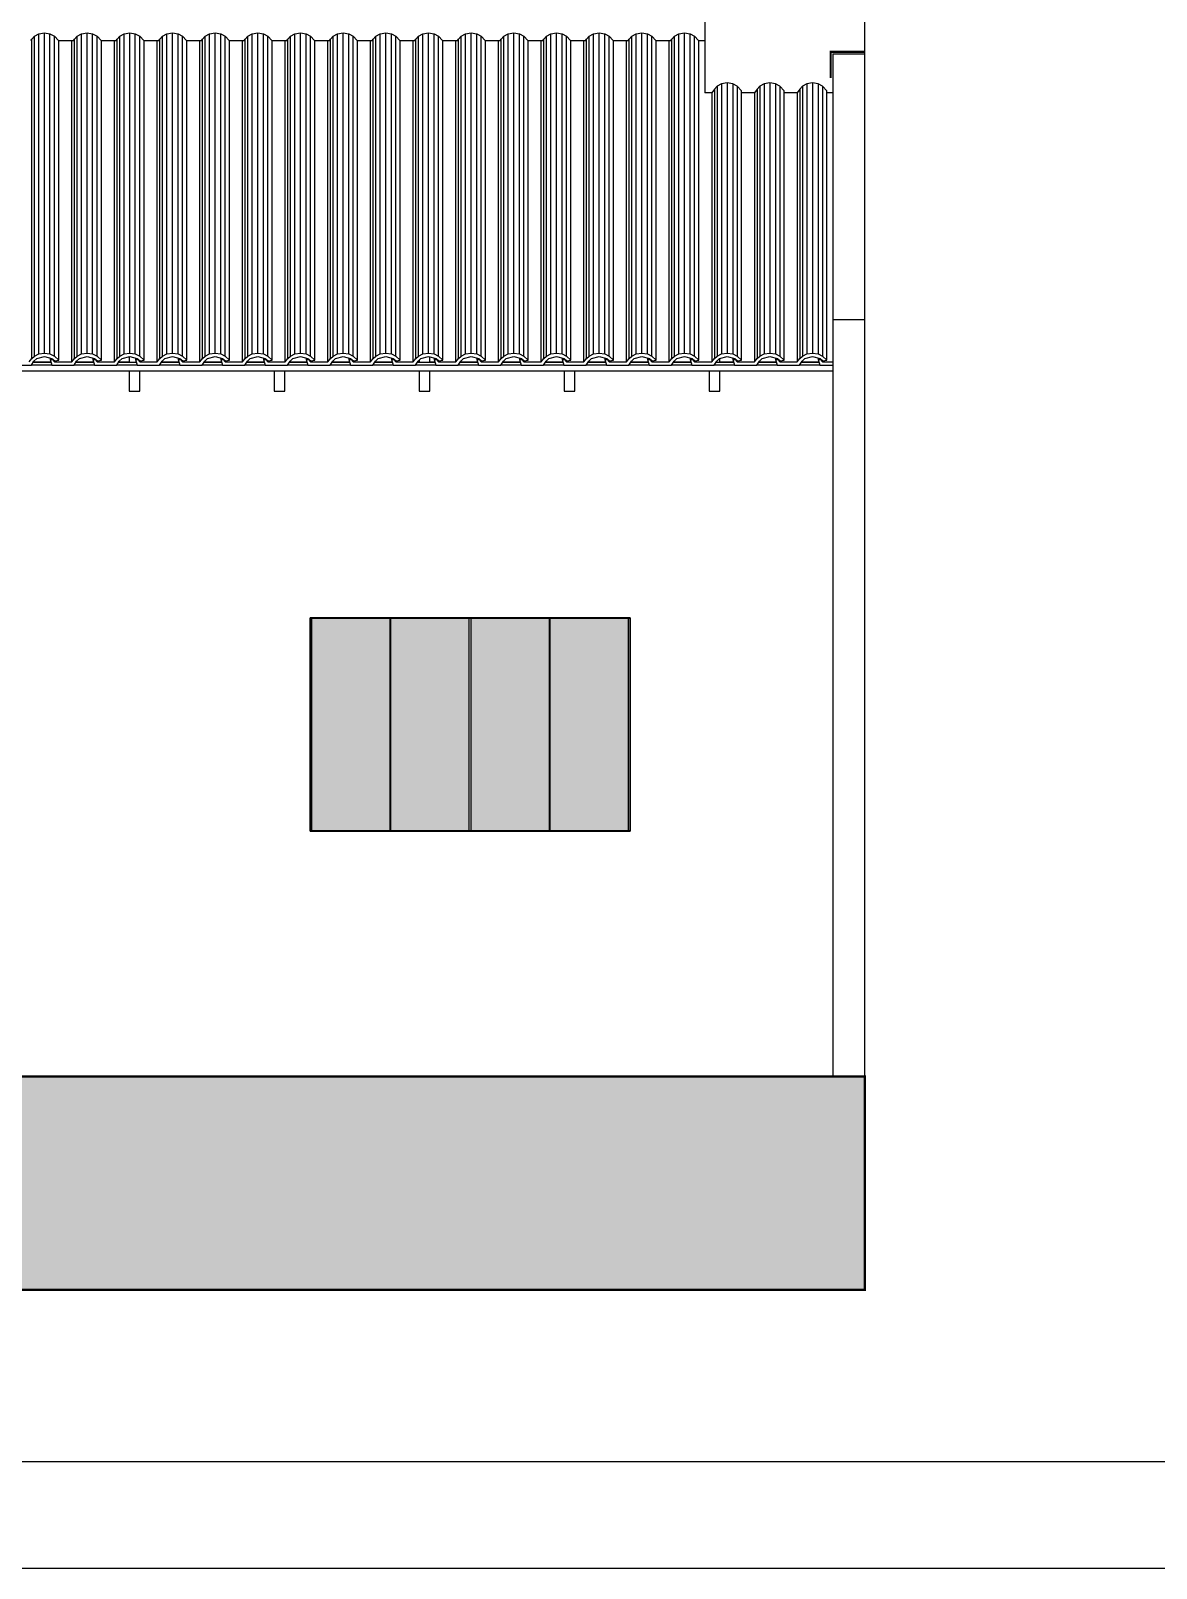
# Model space of a CAD drawing. Header units: metres. Extents: x 49 to 320, y -91 to 27.
# Drawn here: x 175.83 to 181.1, y -6.7 to 0.5 of the extents above; entities that cross this region are included whole.
import ezdxf

# ---------------------------------------------------------------- set-up
doc = ezdxf.new("R2010")
doc.units = ezdxf.units.M
doc.header["$LTSCALE"] = 0.2
doc.layers.add('ARQ-___-___-VST', color=9, linetype='Continuous')

msp = doc.modelspace()

# ---------------------------------------------------------------- hatches: boundary and pattern name
at = {"layer": 'ARQ-___-___-VST'}
h = msp.add_hatch(dxfattribs=at)
h.set_pattern_fill('VIDRO', color=256, scale=0.3, style=0)
h.set_pattern_definition([(60, (-61.96104, -33.99786), (-0.2249934, 0.1299), [0.084, -0.216]), (60, (-61.92504, -33.98286), (-0.2249934, 0.1299), [0.036, -0.264]), (60, (-61.96104, -33.98286), (-0.2249934, 0.1299), [0.06, -0.24]), (60, (-61.94304, -33.99786), (-0.2249934, 0.1299), [0.075, -0.225]), (60, (-61.96104, -34.01286), (-0.2249934, 0.1299), [0.12, -0.18]), (60, (-61.96104, -33.96786), (-0.2249934, 0.1299), [0.03, -0.27])])
h.paths.add_polyline_path([(178.6319, -2.2509), (178.2626, -2.2509), (178.2626, -3.2469), (178.6319, -3.2469)])
h.paths.add_polyline_path([(177.8924, -3.2469), (178.2616, -3.2469), (178.2616, -2.2509), (177.8924, -2.2509)])
h.paths.add_polyline_path([(177.8854, -2.2509), (177.5161, -2.2509), (177.5161, -3.2469), (177.8854, -3.2469)])
h.paths.add_polyline_path([(177.1459, -3.2469), (177.5151, -3.2469), (177.5151, -2.2509), (177.1459, -2.2509)])
h.paths.add_polyline_path([(175.6844, -2.2509), (175.3151, -2.2509), (175.3151, -3.2469), (175.6844, -3.2469)])
h.paths.add_polyline_path([(175.3141, -2.2509), (174.9449, -2.2509), (174.9449, -3.2469), (175.3141, -3.2469)])
h.paths.add_polyline_path([(174.5686, -3.2469), (174.9379, -3.2469), (174.9379, -2.2509), (174.5686, -2.2509)])
h.paths.add_polyline_path([(174.1984, -3.2469), (174.5676, -3.2469), (174.5676, -2.2509), (174.1984, -2.2509)])
h.paths.add_polyline_path([(167.8019, -2.2509), (167.4326, -2.2509), (167.4326, -3.2469), (167.8019, -3.2469)])
h.paths.add_polyline_path([(167.0624, -3.2469), (167.4316, -3.2469), (167.4316, -2.2509), (167.0624, -2.2509)])
h.paths.add_polyline_path([(166.6861, -3.2469), (167.0554, -3.2469), (167.0554, -2.2509), (166.6861, -2.2509)])
h.paths.add_polyline_path([(166.6851, -2.2509), (166.3159, -2.2509), (166.3159, -3.2469), (166.6851, -3.2469)])
h.paths.add_polyline_path([(164.8169, -2.2509), (164.4476, -2.2509), (164.4476, -3.2469), (164.8169, -3.2469)])
h.paths.add_polyline_path([(164.0774, -3.2469), (164.4466, -3.2469), (164.4466, -2.2509), (164.0774, -2.2509)])
h.paths.add_polyline_path([(164.0704, -2.2509), (163.7011, -2.2509), (163.7011, -3.2469), (164.0704, -3.2469)])
h.paths.add_polyline_path([(163.3309, -3.2469), (163.7001, -3.2469), (163.7001, -2.2509), (163.3309, -2.2509)])
h.paths.add_polyline_path([(161.2669, -2.2509), (160.8976, -2.2509), (160.8976, -3.2469), (161.2669, -3.2469)])
h.paths.add_polyline_path([(160.8966, -2.2509), (160.5274, -2.2509), (160.5274, -3.2469), (160.8966, -3.2469)])
h.paths.add_polyline_path([(160.1511, -3.2469), (160.5204, -3.2469), (160.5204, -2.2509), (160.1511, -2.2509)])
h.paths.add_polyline_path([(160.1501, -2.2509), (159.7809, -2.2509), (159.7809, -3.2469), (160.1501, -3.2469)])
h.paths.add_polyline_path([(157.9126, -3.2469), (158.2819, -3.2469), (158.2819, -2.2509), (157.9126, -2.2509)])
h.paths.add_polyline_path([(157.9116, -2.2509), (157.5424, -2.2509), (157.5424, -3.2469), (157.9116, -3.2469)])
h.paths.add_polyline_path([(157.5354, -2.2509), (157.1661, -2.2509), (157.1661, -3.2469), (157.5354, -3.2469)])
h.paths.add_polyline_path([(157.1651, -2.2509), (156.7959, -2.2509), (156.7959, -3.2469), (157.1651, -3.2469)])
h.paths.add_polyline_path([(150.3994, -2.2509), (150.0301, -2.2509), (150.0301, -3.2469), (150.3994, -3.2469)])
h.paths.add_polyline_path([(150.0291, -2.2509), (149.6599, -2.2509), (149.6599, -3.2469), (150.0291, -3.2469)])
h.paths.add_polyline_path([(149.6529, -2.2509), (149.2836, -2.2509), (149.2836, -3.2469), (149.6529, -3.2469)])
h.paths.add_polyline_path([(149.2826, -2.2509), (148.9134, -2.2509), (148.9134, -3.2469), (149.2826, -3.2469)])
h.paths.add_polyline_path([(147.4519, -2.2509), (147.0826, -2.2509), (147.0826, -3.2469), (147.4519, -3.2469)])
h.paths.add_polyline_path([(147.0816, -2.2509), (146.7124, -2.2509), (146.7124, -3.2469), (147.0816, -3.2469)])
h.paths.add_polyline_path([(146.7054, -2.2509), (146.3361, -2.2509), (146.3361, -3.2469), (146.7054, -3.2469)])
h.paths.add_polyline_path([(146.3351, -2.2509), (145.9659, -2.2509), (145.9659, -3.2469), (146.3351, -3.2469)])
h = msp.add_hatch(dxfattribs=at)
h.set_pattern_fill('SOLO1', color=256, scale=0.3, style=0)
h.set_pattern_definition([(45, (-61.96104, -33.86286), (2e-17, 0.18), [0.12727922, -0.12727922]), (45, (-61.93104, -33.89286), (2e-17, 0.18), [0.12727922, -0.12727922]), (45, (-61.90104, -33.92286), (2e-17, 0.18), [0.12727922, -0.12727922]), (315, (-61.87104, -33.92286), (0.18, -5e-17), [0.12727922, -0.12727922]), (315, (-61.84104, -33.89286), (0.18, -5e-17), [0.12727922, -0.12727922]), (315, (-61.81104, -33.86286), (0.18, -5e-17), [0.12727922, -0.12727922])])
h.paths.add_polyline_path([(179.7389, -5.3989), (179.7389, -4.3989), (173.6939, -4.3989), (173.6939, -4.4489), (168.3439, -4.4489), (168.3439, -4.3989), (156.2539, -4.3989), (156.2539, -4.4489), (150.9039, -4.4489), (150.9039, -4.3989), (144.8589, -4.3989), (144.8589, -5.3989)])

# ---------------------------------------------------------------- linework, layer by layer
for p, q in [((178.9889, 0.5511), (178.9889, 0.2121)), ((179.7389, 0.3946), (179.7389, 0.5511)), ((175.8299, 0.4571), (175.8351, 0.4644)), ((175.8351, 0.4644), (175.8473, 0.4774)), ((175.8351, -1.0335), (175.8351, 0.4644)), ((175.8473, 0.4774), (175.8677, 0.4885)), ((175.8473, -1.0219), (175.8473, 0.4774)), ((175.8677, 0.4885), (175.8939, 0.4932)), ((175.8677, -1.012), (175.8677, 0.4885)), ((175.8939, -1.0079), (175.8939, 0.4932)), ((175.8939, 0.4932), (175.92, 0.4885)), ((175.92, -1.012), (175.92, 0.4885)), ((175.92, 0.4885), (175.9404, 0.4774)), ((175.9404, -1.0219), (175.9404, 0.4774)), ((175.9404, 0.4774), (175.9594, 0.4571)), ((175.9594, 0.4571), (176.0299, 0.4571)), ((175.9607, -1.0413), (175.9607, 0.4571)), ((176.0224, -1.0494), (176.0224, 0.4571)), ((176.0299, 0.4571), (176.0351, 0.4644)), ((176.0351, 0.4644), (176.0473, 0.4774)), ((176.0351, -1.0335), (176.0351, 0.4644)), ((176.0473, 0.4774), (176.0677, 0.4885)), ((176.0473, -1.0219), (176.0473, 0.4774)), ((176.0677, 0.4885), (176.0939, 0.4932)), ((176.0677, -1.012), (176.0677, 0.4885)), ((176.0939, -1.0079), (176.0939, 0.4932)), ((176.0939, 0.4932), (176.12, 0.4885)), ((176.12, -1.012), (176.12, 0.4885)), ((176.12, 0.4885), (176.1404, 0.4774)), ((176.1404, -1.0219), (176.1404, 0.4774)), ((176.1404, 0.4774), (176.1594, 0.4571)), ((176.1594, 0.4571), (176.2299, 0.4571)), ((176.1607, -1.0413), (176.1607, 0.4571)), ((176.2224, -1.0494), (176.2224, 0.4571)), ((176.2299, 0.4571), (176.2351, 0.4644)), ((176.2351, 0.4644), (176.2473, 0.4774)), ((176.2351, -1.0335), (176.2351, 0.4644)), ((176.2473, 0.4774), (176.2677, 0.4885)), ((176.2473, -1.0219), (176.2473, 0.4774)), ((176.2677, 0.4885), (176.2939, 0.4932)), ((176.2677, -1.012), (176.2677, 0.4885)), ((176.2939, -1.0079), (176.2939, 0.4932)), ((176.2939, 0.4932), (176.32, 0.4885)), ((176.32, -1.012), (176.32, 0.4885)), ((176.32, 0.4885), (176.3404, 0.4774)), ((176.3404, -1.0219), (176.3404, 0.4774)), ((176.3404, 0.4774), (176.3594, 0.4571)), ((176.3594, 0.4571), (176.4299, 0.4571)), ((176.3607, -1.0413), (176.3607, 0.4571)), ((176.4224, -1.0494), (176.4224, 0.4571)), ((176.4299, 0.4571), (176.4351, 0.4644)), ((176.4351, 0.4644), (176.4473, 0.4774)), ((176.4351, -1.0335), (176.4351, 0.4644)), ((176.4473, 0.4774), (176.4677, 0.4885)), ((176.4473, -1.0219), (176.4473, 0.4774)), ((176.4677, 0.4885), (176.4939, 0.4932)), ((176.4677, -1.012), (176.4677, 0.4885)), ((176.4939, -1.0079), (176.4939, 0.4932)), ((176.4939, 0.4932), (176.52, 0.4885)), ((176.52, -1.012), (176.52, 0.4885)), ((176.52, 0.4885), (176.5404, 0.4774)), ((176.5404, -1.0219), (176.5404, 0.4774)), ((176.5404, 0.4774), (176.5594, 0.4571)), ((176.5594, 0.4571), (176.6299, 0.4571)), ((176.5607, -1.0413), (176.5607, 0.4571)), ((176.6224, -1.0494), (176.6224, 0.4571)), ((176.6299, 0.4571), (176.6351, 0.4644)), ((176.6351, 0.4644), (176.6473, 0.4774)), ((176.6351, -1.0335), (176.6351, 0.4644)), ((176.6473, 0.4774), (176.6677, 0.4885)), ((176.6473, -1.0219), (176.6473, 0.4774)), ((176.6677, 0.4885), (176.6939, 0.4932)), ((176.6677, -1.012), (176.6677, 0.4885)), ((176.6939, -1.0079), (176.6939, 0.4932)), ((176.6939, 0.4932), (176.72, 0.4885)), ((176.72, -1.012), (176.72, 0.4885)), ((176.72, 0.4885), (176.7404, 0.4774)), ((176.7404, -1.0219), (176.7404, 0.4774)), ((176.7404, 0.4774), (176.7594, 0.4571)), ((176.7594, 0.4571), (176.8299, 0.4571)), ((176.7607, -1.0413), (176.7607, 0.4571)), ((176.8224, -1.0494), (176.8224, 0.4571)), ((176.8299, 0.4571), (176.8351, 0.4644)), ((176.8351, 0.4644), (176.8473, 0.4774)), ((176.8351, -1.0335), (176.8351, 0.4644)), ((176.8473, 0.4774), (176.8677, 0.4885)), ((176.8473, -1.0219), (176.8473, 0.4774)), ((176.8677, 0.4885), (176.8939, 0.4932)), ((176.8677, -1.012), (176.8677, 0.4885)), ((176.8939, -1.0079), (176.8939, 0.4932)), ((176.8939, 0.4932), (176.92, 0.4885)), ((176.92, -1.012), (176.92, 0.4885)), ((176.92, 0.4885), (176.9404, 0.4774)), ((176.9404, -1.0219), (176.9404, 0.4774)), ((176.9404, 0.4774), (176.9594, 0.4571)), ((176.9594, 0.4571), (177.0299, 0.4571)), ((176.9607, -1.0413), (176.9607, 0.4571)), ((177.0224, -1.0494), (177.0224, 0.4571)), ((177.0299, 0.4571), (177.0351, 0.4644)), ((177.0351, 0.4644), (177.0473, 0.4774)), ((177.0351, -1.0335), (177.0351, 0.4644)), ((177.0473, 0.4774), (177.0677, 0.4885)), ((177.0473, -1.0219), (177.0473, 0.4774)), ((177.0677, 0.4885), (177.0939, 0.4932)), ((177.0677, -1.012), (177.0677, 0.4885)), ((177.0939, -1.0079), (177.0939, 0.4932)), ((177.0939, 0.4932), (177.12, 0.4885)), ((177.12, -1.012), (177.12, 0.4885)), ((177.12, 0.4885), (177.1404, 0.4774)), ((177.1404, -1.0219), (177.1404, 0.4774)), ((177.1404, 0.4774), (177.1594, 0.4571)), ((177.1594, 0.4571), (177.2299, 0.4571)), ((177.1607, -1.0413), (177.1607, 0.4571)), ((177.2224, -1.0494), (177.2224, 0.4571)), ((177.2299, 0.4571), (177.2351, 0.4644)), ((177.2351, 0.4644), (177.2473, 0.4774)), ((177.2351, -1.0335), (177.2351, 0.4644)), ((177.2473, 0.4774), (177.2677, 0.4885)), ((177.2473, -1.0219), (177.2473, 0.4774)), ((177.2677, 0.4885), (177.2939, 0.4932)), ((177.2677, -1.012), (177.2677, 0.4885)), ((177.2939, -1.0079), (177.2939, 0.4932)), ((177.2939, 0.4932), (177.32, 0.4885)), ((177.32, -1.012), (177.32, 0.4885)), ((177.32, 0.4885), (177.3404, 0.4774)), ((177.3404, -1.0219), (177.3404, 0.4774)), ((177.3404, 0.4774), (177.3594, 0.4571)), ((177.3594, 0.4571), (177.4299, 0.4571)), ((177.3607, -1.0413), (177.3607, 0.4571)), ((177.4224, -1.0494), (177.4224, 0.4571)), ((177.4299, 0.4571), (177.4351, 0.4644)), ((177.4351, 0.4644), (177.4473, 0.4774)), ((177.4351, -1.0335), (177.4351, 0.4644)), ((177.4473, 0.4774), (177.4677, 0.4885)), ((177.4473, -1.0219), (177.4473, 0.4774)), ((177.4677, 0.4885), (177.4939, 0.4932)), ((177.4677, -1.012), (177.4677, 0.4885)), ((177.4939, -1.0079), (177.4939, 0.4932)), ((177.4939, 0.4932), (177.52, 0.4885)), ((177.52, -1.012), (177.52, 0.4885)), ((177.52, 0.4885), (177.5404, 0.4774)), ((177.5404, -1.0219), (177.5404, 0.4774)), ((177.5404, 0.4774), (177.5594, 0.4571)), ((177.5594, 0.4571), (177.6299, 0.4571)), ((177.5607, -1.0413), (177.5607, 0.4571)), ((177.6224, -1.0494), (177.6224, 0.4571)), ((177.6299, 0.4571), (177.6351, 0.4644)), ((177.6351, 0.4644), (177.6473, 0.4774)), ((177.6351, -1.0335), (177.6351, 0.4644)), ((177.6473, 0.4774), (177.6677, 0.4885)), ((177.6473, -1.0219), (177.6473, 0.4774)), ((177.6677, 0.4885), (177.6939, 0.4932)), ((177.6677, -1.012), (177.6677, 0.4885)), ((177.6939, -1.0079), (177.6939, 0.4932)), ((177.6939, 0.4932), (177.72, 0.4885)), ((177.72, -1.012), (177.72, 0.4885)), ((177.72, 0.4885), (177.7404, 0.4774)), ((177.7404, -1.0219), (177.7404, 0.4774)), ((177.7404, 0.4774), (177.7594, 0.4571)), ((177.7594, 0.4571), (177.8299, 0.4571)), ((177.7607, -1.0413), (177.7607, 0.4571)), ((177.8224, -1.0494), (177.8224, 0.4571)), ((177.8299, 0.4571), (177.8351, 0.4644)), ((177.8351, 0.4644), (177.8473, 0.4774)), ((177.8351, -1.0335), (177.8351, 0.4644)), ((177.8473, 0.4774), (177.8677, 0.4885)), ((177.8473, -1.0219), (177.8473, 0.4774)), ((177.8677, 0.4885), (177.8939, 0.4932)), ((177.8677, -1.012), (177.8677, 0.4885)), ((177.8939, -1.0079), (177.8939, 0.4932)), ((177.8939, 0.4932), (177.92, 0.4885)), ((177.92, -1.012), (177.92, 0.4885)), ((177.92, 0.4885), (177.9404, 0.4774)), ((177.9404, -1.0219), (177.9404, 0.4774)), ((177.9404, 0.4774), (177.9594, 0.4571)), ((177.9594, 0.4571), (178.0299, 0.4571)), ((177.9607, -1.0413), (177.9607, 0.4571)), ((178.0224, -1.0494), (178.0224, 0.4571)), ((178.0299, 0.4571), (178.0351, 0.4644)), ((178.0351, 0.4644), (178.0473, 0.4774)), ((178.0351, -1.0335), (178.0351, 0.4644)), ((178.0473, 0.4774), (178.0677, 0.4885)), ((178.0473, -1.0219), (178.0473, 0.4774)), ((178.0677, 0.4885), (178.0939, 0.4932)), ((178.0677, -1.012), (178.0677, 0.4885)), ((178.0939, -1.0079), (178.0939, 0.4932)), ((178.0939, 0.4932), (178.12, 0.4885)), ((178.12, -1.012), (178.12, 0.4885)), ((178.12, 0.4885), (178.1404, 0.4774)), ((178.1404, -1.0219), (178.1404, 0.4774)), ((178.1404, 0.4774), (178.1594, 0.4571)), ((178.1594, 0.4571), (178.2299, 0.4571)), ((178.1607, -1.0413), (178.1607, 0.4571)), ((178.2224, -1.0494), (178.2224, 0.4571)), ((178.2299, 0.4571), (178.2351, 0.4644)), ((178.2351, 0.4644), (178.2473, 0.4774)), ((178.2351, -1.0335), (178.2351, 0.4644)), ((178.2473, 0.4774), (178.2677, 0.4885)), ((178.2473, -1.0219), (178.2473, 0.4774)), ((178.2677, 0.4885), (178.2939, 0.4932)), ((178.2677, -1.012), (178.2677, 0.4885)), ((178.2939, -1.0079), (178.2939, 0.4932)), ((178.2939, 0.4932), (178.32, 0.4885)), ((178.32, -1.012), (178.32, 0.4885)), ((178.32, 0.4885), (178.3404, 0.4774)), ((178.3404, -1.0219), (178.3404, 0.4774)), ((178.3404, 0.4774), (178.3594, 0.4571)), ((178.3594, 0.4571), (178.4299, 0.4571)), ((178.3607, -1.0413), (178.3607, 0.4571)), ((178.4224, -1.0494), (178.4224, 0.4571)), ((178.4299, 0.4571), (178.4351, 0.4644)), ((178.4351, 0.4644), (178.4473, 0.4774)), ((178.4351, -1.0335), (178.4351, 0.4644)), ((178.4473, 0.4774), (178.4677, 0.4885)), ((178.4473, -1.0219), (178.4473, 0.4774)), ((178.4677, 0.4885), (178.4939, 0.4932)), ((178.4677, -1.012), (178.4677, 0.4885)), ((178.4939, -1.0079), (178.4939, 0.4932)), ((178.4939, 0.4932), (178.52, 0.4885)), ((178.52, -1.012), (178.52, 0.4885)), ((178.52, 0.4885), (178.5404, 0.4774)), ((178.5404, -1.0219), (178.5404, 0.4774)), ((178.5404, 0.4774), (178.5594, 0.4571)), ((178.5594, 0.4571), (178.6299, 0.4571)), ((178.5607, -1.0413), (178.5607, 0.4571)), ((178.6224, -1.0494), (178.6224, 0.4571)), ((178.6299, 0.4571), (178.6351, 0.4644)), ((178.6351, 0.4644), (178.6473, 0.4774)), ((178.6351, -1.0335), (178.6351, 0.4644)), ((178.6473, 0.4774), (178.6677, 0.4885)), ((178.6473, -1.0219), (178.6473, 0.4774)), ((178.6677, 0.4885), (178.6939, 0.4932)), ((178.6677, -1.012), (178.6677, 0.4885)), ((178.6939, -1.0079), (178.6939, 0.4932)), ((178.6939, 0.4932), (178.72, 0.4885)), ((178.72, -1.012), (178.72, 0.4885)), ((178.72, 0.4885), (178.7404, 0.4774)), ((178.7404, -1.0219), (178.7404, 0.4774)), ((178.7404, 0.4774), (178.7594, 0.4571)), ((178.7594, 0.4571), (178.8299, 0.4571)), ((178.7607, -1.0413), (178.7607, 0.4571)), ((178.8224, -1.0494), (178.8224, 0.4571)), ((178.8299, 0.4571), (178.8351, 0.4644)), ((178.8351, 0.4644), (178.8473, 0.4774)), ((178.8351, -1.0335), (178.8351, 0.4644)), ((178.8473, 0.4774), (178.8677, 0.4885)), ((178.8473, -1.0219), (178.8473, 0.4774)), ((178.8677, 0.4885), (178.8939, 0.4932)), ((178.8677, -1.012), (178.8677, 0.4885)), ((178.8939, -1.0079), (178.8939, 0.4932)), ((178.8939, 0.4932), (178.92, 0.4885)), ((178.92, -1.012), (178.92, 0.4885)), ((178.92, 0.4885), (178.9404, 0.4774)), ((178.9404, -1.0219), (178.9404, 0.4774)), ((178.9404, 0.4774), (178.9594, 0.4571)), ((178.9594, 0.4571), (178.9889, 0.4571)), ((178.9607, -1.0413), (178.9607, 0.4571)), ((179.5889, 0.3946), (179.5889, -0.8514)), ((179.5889, 0.3946), (179.7389, 0.3946)), ((179.7389, -0.8514), (179.7389, 0.3946)), ((179.0351, 0.2299), (179.0224, 0.2121)), ((179.0473, 0.2429), (179.0351, 0.2299)), ((179.0351, 0.2299), (179.0351, -1.0335)), ((179.0677, 0.254), (179.0473, 0.2429)), ((179.0473, 0.2429), (179.0473, -1.0219)), ((179.0939, 0.2587), (179.0677, 0.254)), ((179.0677, 0.254), (179.0677, -1.012)), ((179.12, 0.254), (179.0939, 0.2587)), ((179.0939, 0.2587), (179.0939, -1.0079)), ((179.1404, 0.2429), (179.12, 0.254)), ((179.12, 0.254), (179.12, -1.012)), ((179.1607, 0.2212), (179.1404, 0.2429)), ((179.1404, 0.2429), (179.1404, -1.0219)), ((179.1607, -1.0413), (179.1607, 0.2212)), ((179.2351, 0.2299), (179.2224, 0.2121)), ((179.2473, 0.2429), (179.2351, 0.2299)), ((179.2351, 0.2299), (179.2351, -1.0335)), ((179.2677, 0.254), (179.2473, 0.2429)), ((179.2473, 0.2429), (179.2473, -1.0219)), ((179.2939, 0.2587), (179.2677, 0.254)), ((179.2677, 0.254), (179.2677, -1.012)), ((179.32, 0.254), (179.2939, 0.2587)), ((179.2939, 0.2587), (179.2939, -1.0079)), ((179.3404, 0.2429), (179.32, 0.254)), ((179.32, 0.254), (179.32, -1.012)), ((179.3607, 0.2212), (179.3404, 0.2429)), ((179.3404, 0.2429), (179.3404, -1.0219)), ((179.3607, -1.0413), (179.3607, 0.2212)), ((179.4351, 0.2299), (179.4224, 0.2121)), ((179.4473, 0.2429), (179.4351, 0.2299)), ((179.4351, 0.2299), (179.4351, -1.0335)), ((179.4677, 0.254), (179.4473, 0.2429)), ((179.4473, 0.2429), (179.4473, -1.0219)), ((179.4939, 0.2587), (179.4677, 0.254)), ((179.4677, 0.254), (179.4677, -1.012)), ((179.52, 0.254), (179.4939, 0.2587)), ((179.4939, 0.2587), (179.4939, -1.0079)), ((179.5404, 0.2429), (179.52, 0.254)), ((179.52, 0.254), (179.52, -1.012)), ((179.5607, 0.2212), (179.5404, 0.2429)), ((179.5404, 0.2429), (179.5404, -1.0219)), ((179.5607, -1.0413), (179.5607, 0.2212)), ((179.0224, 0.2121), (178.9889, 0.2121)), ((179.0224, 0.2121), (179.0224, -1.0494)), ((179.2224, 0.2121), (179.1607, 0.2121)), ((179.2224, 0.2121), (179.2224, -1.0494)), ((179.4224, 0.2121), (179.3607, 0.2121)), ((179.4224, 0.2121), (179.4224, -1.0494)), ((179.5889, 0.2121), (179.5607, 0.2121)), ((179.5889, -0.8514), (179.5889, -1.5489)), ((179.7389, -0.8514), (179.5889, -0.8514)), ((179.7389, -1.0023), (179.7389, -0.8514)), ((175.8677, -1.012), (175.8939, -1.0079)), ((175.8939, -1.0079), (175.92, -1.012)), ((176.0677, -1.012), (176.0939, -1.0079)), ((176.0939, -1.0079), (176.12, -1.012)), ((176.2677, -1.012), (176.2939, -1.0079)), ((176.2939, -1.0079), (176.32, -1.012)), ((176.4677, -1.012), (176.4939, -1.0079)), ((176.4939, -1.0079), (176.52, -1.012)), ((176.6677, -1.012), (176.6939, -1.0079)), ((176.6939, -1.0079), (176.72, -1.012)), ((176.8677, -1.012), (176.8939, -1.0079)), ((176.8939, -1.0079), (176.92, -1.012)), ((177.0677, -1.012), (177.0939, -1.0079)), ((177.0939, -1.0079), (177.12, -1.012)), ((177.2677, -1.012), (177.2939, -1.0079)), ((177.2939, -1.0079), (177.32, -1.012)), ((177.4677, -1.012), (177.4939, -1.0079)), ((177.4939, -1.0079), (177.52, -1.012)), ((177.6677, -1.012), (177.6939, -1.0079)), ((177.6939, -1.0079), (177.72, -1.012)), ((177.8677, -1.012), (177.8939, -1.0079)), ((177.8939, -1.0079), (177.92, -1.012)), ((178.0677, -1.012), (178.0939, -1.0079)), ((178.0939, -1.0079), (178.12, -1.012)), ((178.2677, -1.012), (178.2939, -1.0079)), ((178.2939, -1.0079), (178.32, -1.012)), ((178.4677, -1.012), (178.4939, -1.0079)), ((178.4939, -1.0079), (178.52, -1.012)), ((178.6677, -1.012), (178.6939, -1.0079)), ((178.6939, -1.0079), (178.72, -1.012)), ((178.8677, -1.012), (178.8939, -1.0079)), ((178.8939, -1.0079), (178.92, -1.012)), ((179.0677, -1.012), (179.0939, -1.0079)), ((179.0939, -1.0079), (179.12, -1.012)), ((179.2677, -1.012), (179.2939, -1.0079)), ((179.2939, -1.0079), (179.32, -1.012)), ((179.4677, -1.012), (179.4939, -1.0079)), ((179.4939, -1.0079), (179.52, -1.012)), ((179.7389, -1.1489), (179.7389, -1.0023)), ((175.7282, -1.065), (175.8334, -1.065)), ((175.8224, -1.0494), (175.8351, -1.0335)), ((175.8334, -1.065), (175.845, -1.0451)), ((175.835, -1.0622), (175.9274, -1.0622)), ((175.8351, -1.0335), (175.8473, -1.0219)), ((175.9248, -1.0523), (175.8408, -1.0523)), ((175.8428, -1.0489), (175.9239, -1.0489)), ((175.845, -1.0451), (175.8586, -1.0335)), ((175.8473, -1.0219), (175.8677, -1.012)), ((175.8586, -1.0335), (175.8939, -1.0234)), ((175.8939, -1.0234), (175.9292, -1.0335)), ((175.92, -1.012), (175.9404, -1.0219)), ((175.9207, -1.0311), (175.9207, -1.0371)), ((175.9207, -1.0371), (175.9282, -1.065)), ((175.9207, -1.0371), (175.9317, -1.0371)), ((175.9282, -1.065), (176.0334, -1.065)), ((175.9292, -1.0335), (175.942, -1.0442)), ((175.9317, -1.0371), (175.9317, -1.0356)), ((175.9317, -1.0371), (175.9407, -1.0494)), ((175.9404, -1.0219), (175.9607, -1.0413)), ((175.9407, -1.0494), (175.9407, -1.0431)), ((175.9407, -1.0494), (176.0224, -1.0494)), ((175.942, -1.0442), (175.9607, -1.0413)), ((176.0224, -1.0494), (176.0351, -1.0335)), ((176.0334, -1.065), (176.045, -1.0451)), ((176.035, -1.0622), (176.1274, -1.0622)), ((176.0351, -1.0335), (176.0473, -1.0219)), ((176.1248, -1.0523), (176.0408, -1.0523)), ((176.0428, -1.0489), (176.1239, -1.0489)), ((176.045, -1.0451), (176.0586, -1.0335)), ((176.0473, -1.0219), (176.0677, -1.012)), ((176.0586, -1.0335), (176.0939, -1.0234)), ((176.0939, -1.0234), (176.1292, -1.0335)), ((176.12, -1.012), (176.1404, -1.0219)), ((176.1207, -1.0311), (176.1207, -1.0371)), ((176.1207, -1.0371), (176.1282, -1.065)), ((176.1207, -1.0371), (176.1317, -1.0371)), ((176.1282, -1.065), (176.2334, -1.065)), ((176.1292, -1.0335), (176.142, -1.0442)), ((176.1317, -1.0371), (176.1317, -1.0356)), ((176.1317, -1.0371), (176.1407, -1.0494)), ((176.1404, -1.0219), (176.1607, -1.0413)), ((176.1407, -1.0494), (176.1407, -1.0431)), ((176.1407, -1.0494), (176.2224, -1.0494)), ((176.142, -1.0442), (176.1607, -1.0413)), ((176.2224, -1.0494), (176.2351, -1.0335)), ((176.2334, -1.065), (176.245, -1.0451)), ((176.235, -1.0622), (176.3274, -1.0622)), ((176.2351, -1.0335), (176.2473, -1.0219)), ((176.3248, -1.0523), (176.2408, -1.0523)), ((176.2428, -1.0489), (176.2914, -1.0489)), ((176.245, -1.0451), (176.2586, -1.0335)), ((176.2473, -1.0219), (176.2677, -1.012)), ((176.2586, -1.0335), (176.2939, -1.0234)), ((176.2914, -1.0242), (176.2914, -1.0523)), ((176.2939, -1.0234), (176.3292, -1.0335)), ((176.32, -1.012), (176.3404, -1.0219)), ((176.3207, -1.0311), (176.3207, -1.0371)), ((176.3207, -1.0371), (176.3282, -1.065)), ((176.3207, -1.0371), (176.3317, -1.0371)), ((176.3282, -1.065), (176.4334, -1.065)), ((176.3292, -1.0335), (176.342, -1.0442)), ((176.3317, -1.0371), (176.3317, -1.0356)), ((176.3317, -1.0371), (176.3407, -1.0494)), ((176.3404, -1.0219), (176.3607, -1.0413)), ((176.3407, -1.0494), (176.3407, -1.0431)), ((176.3407, -1.0494), (176.4224, -1.0494)), ((176.342, -1.0442), (176.3607, -1.0413)), ((176.4224, -1.0494), (176.4351, -1.0335)), ((176.4334, -1.065), (176.445, -1.0451)), ((176.435, -1.0622), (176.5274, -1.0622)), ((176.4351, -1.0335), (176.4473, -1.0219)), ((176.5248, -1.0523), (176.4408, -1.0523)), ((176.4428, -1.0489), (176.5239, -1.0489)), ((176.445, -1.0451), (176.4586, -1.0335)), ((176.4473, -1.0219), (176.4677, -1.012)), ((176.4586, -1.0335), (176.4939, -1.0234)), ((176.4939, -1.0234), (176.5292, -1.0335)), ((176.52, -1.012), (176.5404, -1.0219)), ((176.5207, -1.0311), (176.5207, -1.0371)), ((176.5207, -1.0371), (176.5282, -1.065)), ((176.5207, -1.0371), (176.5317, -1.0371)), ((176.5282, -1.065), (176.6334, -1.065)), ((176.5292, -1.0335), (176.542, -1.0442)), ((176.5317, -1.0371), (176.5317, -1.0356)), ((176.5317, -1.0371), (176.5407, -1.0494)), ((176.5404, -1.0219), (176.5607, -1.0413)), ((176.5407, -1.0494), (176.5407, -1.0431)), ((176.5407, -1.0494), (176.6224, -1.0494)), ((176.542, -1.0442), (176.5607, -1.0413)), ((176.6224, -1.0494), (176.6351, -1.0335)), ((176.6334, -1.065), (176.645, -1.0451)), ((176.635, -1.0622), (176.7274, -1.0622)), ((176.6351, -1.0335), (176.6473, -1.0219)), ((176.7248, -1.0523), (176.6408, -1.0523)), ((176.6428, -1.0489), (176.7239, -1.0489)), ((176.645, -1.0451), (176.6586, -1.0335)), ((176.6473, -1.0219), (176.6677, -1.012)), ((176.6586, -1.0335), (176.6939, -1.0234)), ((176.6939, -1.0234), (176.7292, -1.0335)), ((176.72, -1.012), (176.7404, -1.0219)), ((176.7207, -1.0311), (176.7207, -1.0371)), ((176.7207, -1.0371), (176.7282, -1.065)), ((176.7207, -1.0371), (176.7317, -1.0371)), ((176.7282, -1.065), (176.8334, -1.065)), ((176.7292, -1.0335), (176.742, -1.0442)), ((176.7317, -1.0371), (176.7317, -1.0356)), ((176.7317, -1.0371), (176.7407, -1.0494)), ((176.7404, -1.0219), (176.7607, -1.0413)), ((176.7407, -1.0494), (176.7407, -1.0431)), ((176.7407, -1.0494), (176.8224, -1.0494)), ((176.742, -1.0442), (176.7607, -1.0413)), ((176.8224, -1.0494), (176.8351, -1.0335)), ((176.8334, -1.065), (176.845, -1.0451)), ((176.835, -1.0622), (176.9274, -1.0622)), ((176.8351, -1.0335), (176.8473, -1.0219)), ((176.9248, -1.0523), (176.8408, -1.0523)), ((176.8428, -1.0489), (176.9239, -1.0489)), ((176.845, -1.0451), (176.8586, -1.0335)), ((176.8473, -1.0219), (176.8677, -1.012)), ((176.8586, -1.0335), (176.8939, -1.0234)), ((176.8939, -1.0234), (176.9292, -1.0335)), ((176.92, -1.012), (176.9404, -1.0219)), ((176.9207, -1.0311), (176.9207, -1.0371)), ((176.9207, -1.0371), (176.9282, -1.065)), ((176.9207, -1.0371), (176.9317, -1.0371)), ((176.9282, -1.065), (177.0334, -1.065)), ((176.9292, -1.0335), (176.942, -1.0442)), ((176.9317, -1.0371), (176.9317, -1.0356)), ((176.9317, -1.0371), (176.9407, -1.0494)), ((176.9404, -1.0219), (176.9607, -1.0413)), ((176.9407, -1.0494), (176.9407, -1.0431)), ((176.9407, -1.0494), (177.0224, -1.0494)), ((176.942, -1.0442), (176.9607, -1.0413)), ((177.0224, -1.0494), (177.0351, -1.0335)), ((177.0334, -1.065), (177.045, -1.0451)), ((177.035, -1.0622), (177.1274, -1.0622)), ((177.0351, -1.0335), (177.0473, -1.0219)), ((177.1248, -1.0523), (177.0408, -1.0523)), ((177.0428, -1.0489), (177.1239, -1.0489)), ((177.045, -1.0451), (177.0586, -1.0335)), ((177.0473, -1.0219), (177.0677, -1.012)), ((177.0586, -1.0335), (177.0939, -1.0234)), ((177.0939, -1.0234), (177.1292, -1.0335)), ((177.12, -1.012), (177.1404, -1.0219)), ((177.1207, -1.0311), (177.1207, -1.0371)), ((177.1207, -1.0371), (177.1282, -1.065)), ((177.1207, -1.0371), (177.1317, -1.0371)), ((177.1282, -1.065), (177.2334, -1.065)), ((177.1292, -1.0335), (177.142, -1.0442)), ((177.1317, -1.0371), (177.1317, -1.0356)), ((177.1317, -1.0371), (177.1407, -1.0494)), ((177.1404, -1.0219), (177.1607, -1.0413)), ((177.1407, -1.0494), (177.1407, -1.0431)), ((177.1407, -1.0494), (177.2224, -1.0494)), ((177.142, -1.0442), (177.1607, -1.0413)), ((177.2224, -1.0494), (177.2351, -1.0335)), ((177.2334, -1.065), (177.245, -1.0451)), ((177.235, -1.0622), (177.3274, -1.0622)), ((177.2351, -1.0335), (177.2473, -1.0219)), ((177.3248, -1.0523), (177.2408, -1.0523)), ((177.2428, -1.0489), (177.3239, -1.0489)), ((177.245, -1.0451), (177.2586, -1.0335)), ((177.2473, -1.0219), (177.2677, -1.012)), ((177.2586, -1.0335), (177.2939, -1.0234)), ((177.2939, -1.0234), (177.3292, -1.0335)), ((177.32, -1.012), (177.3404, -1.0219)), ((177.3207, -1.0311), (177.3207, -1.0371)), ((177.3207, -1.0371), (177.3282, -1.065)), ((177.3207, -1.0371), (177.3317, -1.0371)), ((177.3282, -1.065), (177.4334, -1.065)), ((177.3292, -1.0335), (177.342, -1.0442)), ((177.3317, -1.0371), (177.3317, -1.0356)), ((177.3317, -1.0371), (177.3407, -1.0494)), ((177.3404, -1.0219), (177.3607, -1.0413)), ((177.3407, -1.0494), (177.3407, -1.0431)), ((177.3407, -1.0494), (177.4224, -1.0494)), ((177.342, -1.0442), (177.3607, -1.0413)), ((177.4224, -1.0494), (177.4351, -1.0335)), ((177.4334, -1.065), (177.445, -1.0451)), ((177.435, -1.0622), (177.5274, -1.0622)), ((177.4351, -1.0335), (177.4473, -1.0219)), ((177.5248, -1.0523), (177.4408, -1.0523)), ((177.4428, -1.0489), (177.5239, -1.0489)), ((177.445, -1.0451), (177.4586, -1.0335)), ((177.4473, -1.0219), (177.4677, -1.012)), ((177.4586, -1.0335), (177.4939, -1.0234)), ((177.4939, -1.0234), (177.5292, -1.0335)), ((177.52, -1.012), (177.5404, -1.0219)), ((177.5207, -1.0311), (177.5207, -1.0371)), ((177.5207, -1.0371), (177.5282, -1.065)), ((177.5207, -1.0371), (177.5317, -1.0371)), ((177.5282, -1.065), (177.6334, -1.065)), ((177.5292, -1.0335), (177.542, -1.0442)), ((177.5317, -1.0371), (177.5317, -1.0356)), ((177.5317, -1.0371), (177.5407, -1.0494)), ((177.5404, -1.0219), (177.5607, -1.0413)), ((177.5407, -1.0494), (177.5407, -1.0431)), ((177.5407, -1.0494), (177.6224, -1.0494)), ((177.542, -1.0442), (177.5607, -1.0413)), ((177.6224, -1.0494), (177.6351, -1.0335)), ((177.6334, -1.065), (177.645, -1.0451)), ((177.635, -1.0622), (177.7274, -1.0622)), ((177.6351, -1.0335), (177.6473, -1.0219)), ((177.7248, -1.0523), (177.6408, -1.0523)), ((177.6428, -1.0489), (177.6504, -1.0489)), ((177.645, -1.0451), (177.6586, -1.0335)), ((177.6473, -1.0219), (177.6677, -1.012)), ((177.6504, -1.0405), (177.6504, -1.0523)), ((177.6586, -1.0335), (177.6939, -1.0234)), ((177.6939, -1.0234), (177.7292, -1.0335)), ((177.7004, -1.0523), (177.7004, -1.0253)), ((177.7004, -1.0489), (177.7239, -1.0489)), ((177.72, -1.012), (177.7404, -1.0219)), ((177.7207, -1.0311), (177.7207, -1.0371)), ((177.7207, -1.0371), (177.7282, -1.065)), ((177.7207, -1.0371), (177.7317, -1.0371)), ((177.7282, -1.065), (177.8334, -1.065)), ((177.7292, -1.0335), (177.742, -1.0442)), ((177.7317, -1.0371), (177.7317, -1.0356)), ((177.7317, -1.0371), (177.7407, -1.0494)), ((177.7404, -1.0219), (177.7607, -1.0413)), ((177.7407, -1.0494), (177.7407, -1.0431)), ((177.7407, -1.0494), (177.8224, -1.0494)), ((177.742, -1.0442), (177.7607, -1.0413)), ((177.8224, -1.0494), (177.8351, -1.0335)), ((177.8334, -1.065), (177.845, -1.0451)), ((177.835, -1.0622), (177.9274, -1.0622)), ((177.8351, -1.0335), (177.8473, -1.0219)), ((177.9248, -1.0523), (177.8408, -1.0523)), ((177.8428, -1.0489), (177.9239, -1.0489)), ((177.845, -1.0451), (177.8586, -1.0335)), ((177.8473, -1.0219), (177.8677, -1.012)), ((177.8586, -1.0335), (177.8939, -1.0234)), ((177.8939, -1.0234), (177.9292, -1.0335)), ((177.92, -1.012), (177.9404, -1.0219)), ((177.9207, -1.0311), (177.9207, -1.0371)), ((177.9207, -1.0371), (177.9282, -1.065)), ((177.9207, -1.0371), (177.9317, -1.0371)), ((177.9282, -1.065), (178.0334, -1.065)), ((177.9292, -1.0335), (177.942, -1.0442)), ((177.9317, -1.0371), (177.9317, -1.0356)), ((177.9317, -1.0371), (177.9407, -1.0494)), ((177.9404, -1.0219), (177.9607, -1.0413)), ((177.9407, -1.0494), (177.9407, -1.0431)), ((177.9407, -1.0494), (178.0224, -1.0494)), ((177.942, -1.0442), (177.9607, -1.0413)), ((178.0224, -1.0494), (178.0351, -1.0335)), ((178.0334, -1.065), (178.045, -1.0451)), ((178.035, -1.0622), (178.1274, -1.0622)), ((178.0351, -1.0335), (178.0473, -1.0219)), ((178.1248, -1.0523), (178.0408, -1.0523)), ((178.0428, -1.0489), (178.1239, -1.0489)), ((178.045, -1.0451), (178.0586, -1.0335)), ((178.0473, -1.0219), (178.0677, -1.012)), ((178.0586, -1.0335), (178.0939, -1.0234)), ((178.0939, -1.0234), (178.1292, -1.0335)), ((178.12, -1.012), (178.1404, -1.0219)), ((178.1207, -1.0311), (178.1207, -1.0371)), ((178.1207, -1.0371), (178.1282, -1.065)), ((178.1207, -1.0371), (178.1317, -1.0371)), ((178.1282, -1.065), (178.2334, -1.065)), ((178.1292, -1.0335), (178.142, -1.0442)), ((178.1317, -1.0371), (178.1317, -1.0356)), ((178.1317, -1.0371), (178.1407, -1.0494)), ((178.1404, -1.0219), (178.1607, -1.0413)), ((178.1407, -1.0494), (178.1407, -1.0431)), ((178.1407, -1.0494), (178.2224, -1.0494)), ((178.142, -1.0442), (178.1607, -1.0413)), ((178.2224, -1.0494), (178.2351, -1.0335)), ((178.2334, -1.065), (178.245, -1.0451)), ((178.235, -1.0622), (178.3274, -1.0622)), ((178.2351, -1.0335), (178.2473, -1.0219)), ((178.3248, -1.0523), (178.2408, -1.0523)), ((178.2428, -1.0489), (178.3239, -1.0489)), ((178.245, -1.0451), (178.2586, -1.0335)), ((178.2473, -1.0219), (178.2677, -1.012)), ((178.2586, -1.0335), (178.2939, -1.0234)), ((178.2939, -1.0234), (178.3292, -1.0335)), ((178.32, -1.012), (178.3404, -1.0219)), ((178.3207, -1.0311), (178.3207, -1.0371)), ((178.3207, -1.0371), (178.3282, -1.065)), ((178.3207, -1.0371), (178.3317, -1.0371)), ((178.3282, -1.065), (178.4334, -1.065)), ((178.3292, -1.0335), (178.342, -1.0442)), ((178.3317, -1.0371), (178.3317, -1.0356)), ((178.3317, -1.0371), (178.3407, -1.0494)), ((178.3404, -1.0219), (178.3607, -1.0413)), ((178.3407, -1.0494), (178.3407, -1.0431)), ((178.3407, -1.0494), (178.4224, -1.0494)), ((178.342, -1.0442), (178.3607, -1.0413)), ((178.4224, -1.0494), (178.4351, -1.0335)), ((178.4334, -1.065), (178.445, -1.0451)), ((178.435, -1.0622), (178.5274, -1.0622)), ((178.4351, -1.0335), (178.4473, -1.0219)), ((178.5248, -1.0523), (178.4408, -1.0523)), ((178.4428, -1.0489), (178.5239, -1.0489)), ((178.445, -1.0451), (178.4586, -1.0335)), ((178.4473, -1.0219), (178.4677, -1.012)), ((178.4586, -1.0335), (178.4939, -1.0234)), ((178.4939, -1.0234), (178.5292, -1.0335)), ((178.52, -1.012), (178.5404, -1.0219)), ((178.5207, -1.0311), (178.5207, -1.0371)), ((178.5207, -1.0371), (178.5282, -1.065)), ((178.5207, -1.0371), (178.5317, -1.0371)), ((178.5282, -1.065), (178.6334, -1.065)), ((178.5292, -1.0335), (178.542, -1.0442)), ((178.5317, -1.0371), (178.5317, -1.0356)), ((178.5317, -1.0371), (178.5407, -1.0494)), ((178.5404, -1.0219), (178.5607, -1.0413)), ((178.5407, -1.0494), (178.5407, -1.0431)), ((178.5407, -1.0494), (178.6224, -1.0494)), ((178.542, -1.0442), (178.5607, -1.0413)), ((178.6224, -1.0494), (178.6351, -1.0335)), ((178.6334, -1.065), (178.645, -1.0451)), ((178.635, -1.0622), (178.7274, -1.0622)), ((178.6351, -1.0335), (178.6473, -1.0219)), ((178.7248, -1.0523), (178.6408, -1.0523)), ((178.6428, -1.0489), (178.7239, -1.0489)), ((178.645, -1.0451), (178.6586, -1.0335)), ((178.6473, -1.0219), (178.6677, -1.012)), ((178.6586, -1.0335), (178.6939, -1.0234)), ((178.6939, -1.0234), (178.7292, -1.0335)), ((178.72, -1.012), (178.7404, -1.0219)), ((178.7207, -1.0311), (178.7207, -1.0371)), ((178.7207, -1.0371), (178.7282, -1.065)), ((178.7207, -1.0371), (178.7317, -1.0371)), ((178.7282, -1.065), (178.8334, -1.065)), ((178.7292, -1.0335), (178.742, -1.0442)), ((178.7317, -1.0371), (178.7317, -1.0356)), ((178.7317, -1.0371), (178.7407, -1.0494)), ((178.7404, -1.0219), (178.7607, -1.0413)), ((178.7407, -1.0494), (178.7407, -1.0431)), ((178.7407, -1.0494), (178.8224, -1.0494)), ((178.742, -1.0442), (178.7607, -1.0413)), ((178.8224, -1.0494), (178.8351, -1.0335)), ((178.8334, -1.065), (178.845, -1.0451)), ((178.835, -1.0622), (178.9274, -1.0622)), ((178.8351, -1.0335), (178.8473, -1.0219)), ((178.9248, -1.0523), (178.8408, -1.0523)), ((178.8428, -1.0489), (178.9239, -1.0489)), ((178.845, -1.0451), (178.8586, -1.0335)), ((178.8473, -1.0219), (178.8677, -1.012)), ((178.8586, -1.0335), (178.8939, -1.0234)), ((178.8939, -1.0234), (178.9292, -1.0335)), ((178.92, -1.012), (178.9404, -1.0219)), ((178.9207, -1.0311), (178.9207, -1.0371)), ((178.9207, -1.0371), (178.9282, -1.065)), ((178.9207, -1.0371), (178.9317, -1.0371)), ((178.9282, -1.065), (179.0334, -1.065)), ((178.9292, -1.0335), (178.942, -1.0442)), ((178.9317, -1.0371), (178.9317, -1.0356)), ((178.9317, -1.0371), (178.9407, -1.0494)), ((178.9404, -1.0219), (178.9607, -1.0413)), ((178.9407, -1.0431), (178.9407, -1.0494)), ((178.9407, -1.0494), (179.0224, -1.0494)), ((178.942, -1.0442), (178.9607, -1.0413)), ((179.0224, -1.0494), (179.0351, -1.0335)), ((179.0334, -1.065), (179.045, -1.0451)), ((179.035, -1.0622), (179.1274, -1.0622)), ((179.0351, -1.0335), (179.0473, -1.0219)), ((179.1248, -1.0523), (179.0408, -1.0523)), ((179.045, -1.0451), (179.0586, -1.0335)), ((179.0473, -1.0219), (179.0677, -1.012)), ((179.0586, -1.0335), (179.0939, -1.0234)), ((179.0594, -1.0523), (179.0594, -1.0333)), ((179.0594, -1.0489), (179.1239, -1.0489)), ((179.0939, -1.0234), (179.1292, -1.0335)), ((179.12, -1.012), (179.1404, -1.0219)), ((179.1207, -1.0311), (179.1207, -1.0371)), ((179.1207, -1.0371), (179.1282, -1.065)), ((179.1207, -1.0371), (179.1317, -1.0371)), ((179.1282, -1.065), (179.2334, -1.065)), ((179.1292, -1.0335), (179.142, -1.0442)), ((179.1317, -1.0356), (179.1317, -1.0371)), ((179.1317, -1.0371), (179.1407, -1.0494)), ((179.1404, -1.0219), (179.1607, -1.0413)), ((179.1407, -1.0431), (179.1407, -1.0494)), ((179.1407, -1.0494), (179.2224, -1.0494)), ((179.142, -1.0442), (179.1607, -1.0413)), ((179.2224, -1.0494), (179.2351, -1.0335)), ((179.2334, -1.065), (179.245, -1.0451)), ((179.235, -1.0622), (179.3274, -1.0622)), ((179.2351, -1.0335), (179.2473, -1.0219)), ((179.3248, -1.0523), (179.2408, -1.0523)), ((179.2428, -1.0489), (179.3239, -1.0489)), ((179.245, -1.0451), (179.2586, -1.0335)), ((179.2473, -1.0219), (179.2677, -1.012)), ((179.2586, -1.0335), (179.2939, -1.0234)), ((179.2939, -1.0234), (179.3292, -1.0335)), ((179.32, -1.012), (179.3404, -1.0219)), ((179.3207, -1.0311), (179.3207, -1.0371)), ((179.3207, -1.0371), (179.3282, -1.065)), ((179.3207, -1.0371), (179.3317, -1.0371)), ((179.3282, -1.065), (179.4334, -1.065)), ((179.3292, -1.0335), (179.342, -1.0442)), ((179.3317, -1.0356), (179.3317, -1.0371)), ((179.3317, -1.0371), (179.3407, -1.0494)), ((179.3404, -1.0219), (179.3607, -1.0413)), ((179.3407, -1.0431), (179.3407, -1.0494)), ((179.3407, -1.0494), (179.4224, -1.0494)), ((179.342, -1.0442), (179.3607, -1.0413)), ((179.4224, -1.0494), (179.4351, -1.0335)), ((179.4334, -1.065), (179.445, -1.0451)), ((179.435, -1.0622), (179.5274, -1.0622)), ((179.4351, -1.0335), (179.4473, -1.0219)), ((179.5248, -1.0523), (179.4408, -1.0523)), ((179.4428, -1.0489), (179.5239, -1.0489)), ((179.445, -1.0451), (179.4586, -1.0335)), ((179.4473, -1.0219), (179.4677, -1.012)), ((179.4586, -1.0335), (179.4939, -1.0234)), ((179.4939, -1.0234), (179.5292, -1.0335)), ((179.52, -1.012), (179.5404, -1.0219)), ((179.5207, -1.0311), (179.5207, -1.0371)), ((179.5207, -1.0371), (179.5282, -1.065)), ((179.5207, -1.0371), (179.5317, -1.0371)), ((179.5282, -1.065), (179.5889, -1.065)), ((179.5292, -1.0335), (179.542, -1.0442)), ((179.5317, -1.0356), (179.5317, -1.0371)), ((179.5317, -1.0371), (179.5407, -1.0494)), ((179.5404, -1.0219), (179.5607, -1.0413)), ((179.5407, -1.0431), (179.5407, -1.0494)), ((179.5407, -1.0494), (179.5889, -1.0494)), ((179.542, -1.0442), (179.5607, -1.0413)), ((179.5889, -1.065), (179.5889, -1.1489)), ((172.8939, -1.0905), (179.5889, -1.0905)), ((176.2914, -1.0905), (176.2914, -1.0914)), ((176.2914, -1.0914), (176.2914, -1.1858)), ((176.2914, -1.0914), (176.3414, -1.0914)), ((176.3414, -1.0914), (176.3414, -1.0905)), ((176.3414, -1.1858), (176.3414, -1.0914)), ((176.9709, -1.0905), (176.9709, -1.0914)), ((176.9709, -1.0914), (176.9709, -1.1858)), ((176.9709, -1.0914), (177.0209, -1.0914)), ((177.0209, -1.0914), (177.0209, -1.0905)), ((177.0209, -1.1858), (177.0209, -1.0914)), ((177.6504, -1.0905), (177.6504, -1.0914)), ((177.6504, -1.0914), (177.6504, -1.1858)), ((177.6504, -1.0914), (177.7004, -1.0914)), ((177.7004, -1.0914), (177.7004, -1.0905)), ((177.7004, -1.1858), (177.7004, -1.0914)), ((178.3299, -1.0905), (178.3299, -1.0914)), ((178.3299, -1.0914), (178.3299, -1.1858)), ((178.3299, -1.0914), (178.3799, -1.0914)), ((178.3799, -1.0914), (178.3799, -1.0905)), ((178.3799, -1.1858), (178.3799, -1.0914)), ((179.0094, -1.0905), (179.0094, -1.0914)), ((179.0094, -1.0914), (179.0094, -1.1858)), ((179.0094, -1.0914), (179.0594, -1.0914)), ((179.0594, -1.0914), (179.0594, -1.0905)), ((179.0594, -1.1858), (179.0594, -1.0914)), ((179.7389, -1.5489), (179.7389, -1.1489)), ((176.2914, -1.1858), (176.3414, -1.1858)), ((176.9709, -1.1858), (177.0209, -1.1858)), ((177.6504, -1.1858), (177.7004, -1.1858)), ((178.3299, -1.1858), (178.3799, -1.1858)), ((179.0094, -1.1858), (179.0594, -1.1858)), ((179.5889, -1.5489), (179.5889, -1.8489)), ((179.7389, -1.8489), (179.7389, -1.5489)), ((179.5889, -1.8489), (179.5889, -4.3989)), ((179.7389, -4.3989), (179.7389, -1.8489)), ((177.1389, -2.2489), (178.6389, -2.2489)), ((177.1389, -3.2489), (177.1389, -2.2489)), ((177.1389, -2.2489), (177.1389, -3.2479)), ((178.6389, -2.2489), (177.1389, -2.2489)), ((177.1399, -2.2499), (178.6379, -2.2499)), ((177.1399, -3.2479), (177.1399, -2.2499)), ((177.1459, -2.2509), (177.1459, -3.2469)), ((177.5151, -2.2509), (177.1459, -2.2509)), ((177.5151, -3.2469), (177.5151, -2.2509)), ((177.5161, -2.2509), (177.5161, -3.2469)), ((177.8854, -2.2509), (177.5161, -2.2509)), ((177.8854, -3.2469), (177.8854, -2.2509)), ((177.8924, -2.2509), (177.8924, -3.2469)), ((178.2616, -2.2509), (177.8924, -2.2509)), ((178.2616, -3.2469), (178.2616, -2.2509)), ((178.2626, -2.2509), (178.2626, -3.2469)), ((178.6319, -2.2509), (178.2626, -2.2509)), ((178.6319, -3.2469), (178.6319, -2.2509)), ((178.6379, -2.2499), (178.6379, -3.2479)), ((178.6389, -2.2489), (178.6389, -3.2489)), ((178.6389, -3.2489), (178.6389, -2.2489)), ((177.1389, -3.2479), (177.1389, -3.2489)), ((178.6389, -3.2489), (177.1389, -3.2489)), ((177.1389, -3.2489), (178.6389, -3.2489)), ((178.6379, -3.2479), (177.1399, -3.2479)), ((177.1459, -3.2469), (177.5151, -3.2469)), ((177.5161, -3.2469), (177.8854, -3.2469)), ((177.8924, -3.2469), (178.2616, -3.2469)), ((178.2626, -3.2469), (178.6319, -3.2469)), ((173.6939, -4.3989), (179.5889, -4.3989)), ((179.5889, -4.3989), (179.7389, -4.3989)), ((179.7389, -4.3989), (179.5889, -4.3989)), ((179.7389, -4.8989), (179.7389, -4.3989))]:
    msp.add_line(p, q)
at = {"color": 0}
msp.add_line((142.8646, -6.2037), (190.7459, -6.2037), dxfattribs=at)
at = {"color": 15}
msp.add_line((141.6146, -6.7037), (191.2459, -6.7037), dxfattribs=at)
at = {"const_width": 0.01}
msp.add_lwpolyline([(144.8589, -4.3989), (144.8589, -5.3989), (179.7389, -5.3989), (179.7389, -4.3989), (173.6939, -4.3989), (173.6939, -4.4489), (168.3439, -4.4489), (168.3439, -4.3989), (156.2539, -4.3989), (156.2539, -4.4489), (150.9039, -4.4489), (150.9039, -4.3989), (144.8589, -4.3989), (144.8589, -4.8989)], dxfattribs=at)
at = {"layer": 'ARQ-___-___-VST', "const_width": 0.01}
msp.add_lwpolyline([(179.5789, 0.2812), (179.5789, 0.2812), (179.5789, 0.3946), (179.5789, 0.4046), (179.7389, 0.4046), (179.7389, 0.4046), (179.7389, 0.4046)], dxfattribs=at)

doc.saveas('drawing.dxf')
